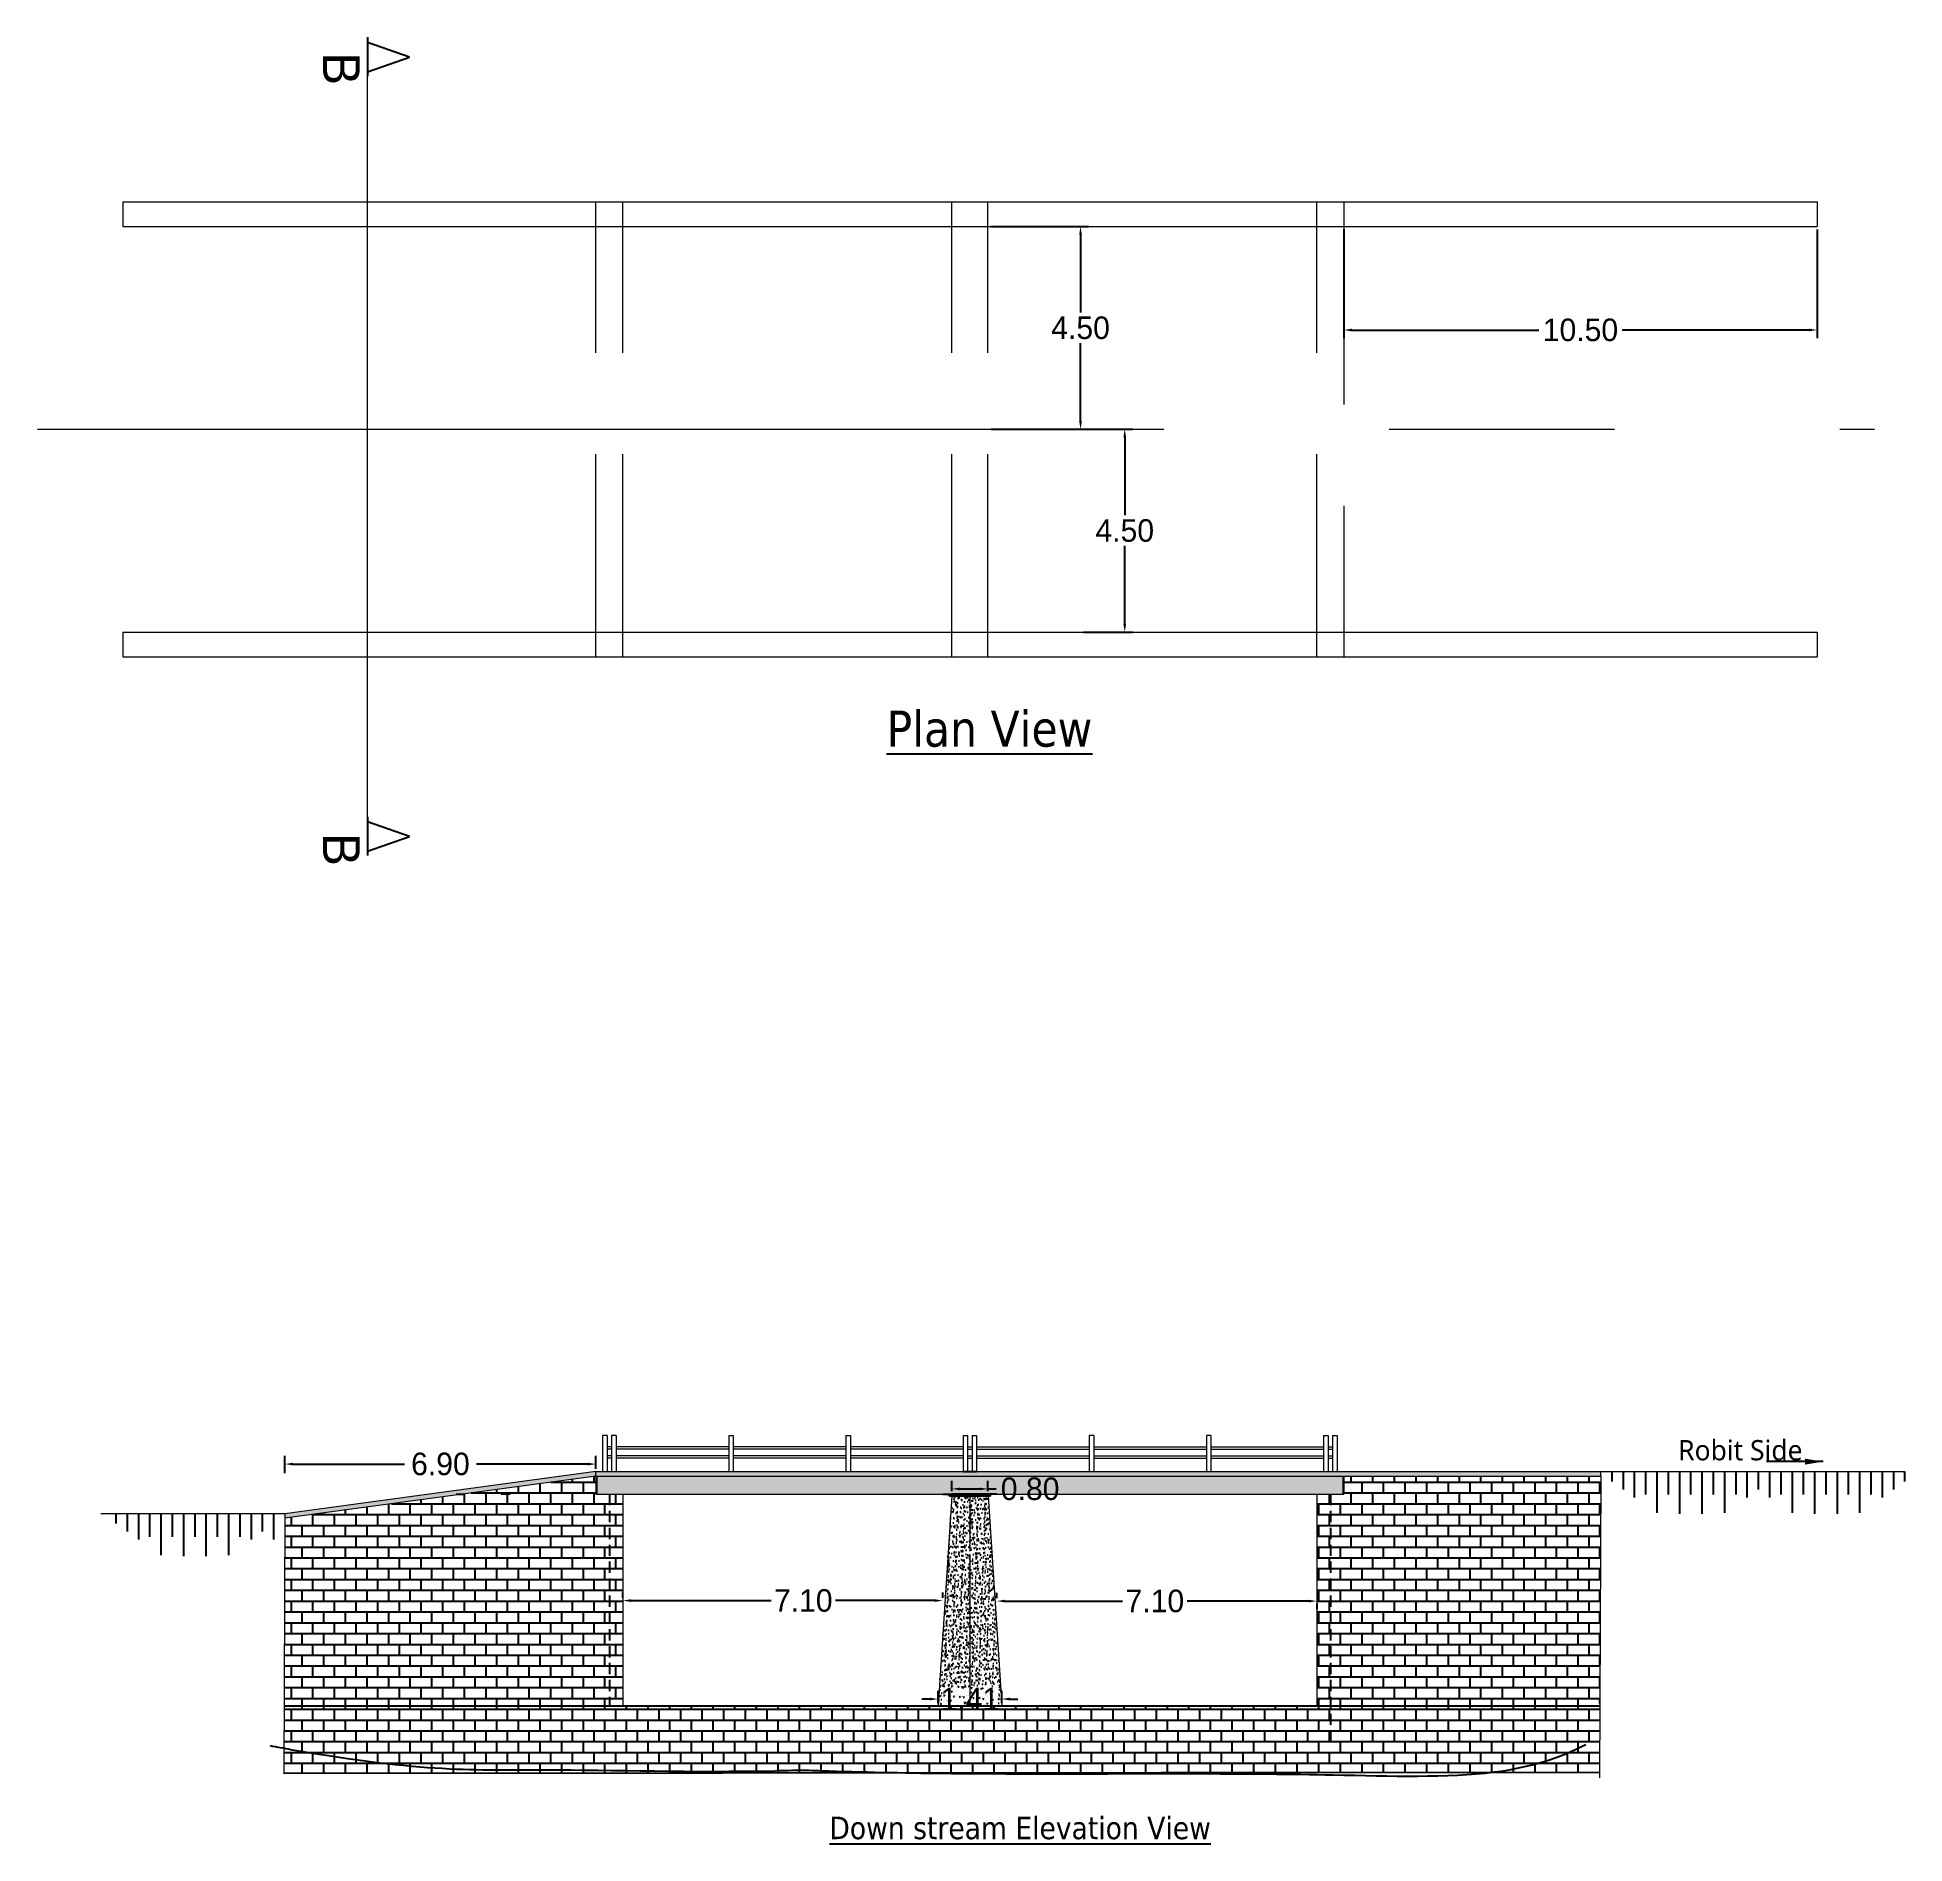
# Model space of a CAD drawing. Header units: inches. Extents: x 32.3 to 73.7, y 23.7 to 63.7.
import ezdxf

# ---------------------------------------------------------------- set-up
doc = ezdxf.new("R2010")
doc.units = ezdxf.units.IN
doc.header["$MEASUREMENT"] = 0
doc.linetypes.add('CENTER', pattern=[2, 1.25, -0.25, 0.25, -0.25])
doc.linetypes.add('HIDDEN', pattern=[0.375, 0.25, -0.125])
for name, color, linetype, lineweight in [('center line', 251, 'CENTER', 0), ('cut plan line', 254, 'HIDDEN', 0), ('hach', 251, 'Continuous', 0), ('hand wall', 5, 'Continuous', 9), ('text', 1, 'Continuous', 0), ('wall', 4, 'Continuous', 13)]:
    doc.layers.add(name, color=color, linetype=linetype, lineweight=lineweight)
for name, color, linetype in [('Ground', 3, 'Continuous'), ('Hatch', 8, 'Continuous'), ('LINES', 1, 'Continuous'), ('SUBSTR', 6, 'Continuous'), ('TEXT2', 7, 'Continuous'), ('Vp', 2, 'Continuous')]:
    doc.layers.add(name, color=color, linetype=linetype)
doc.dimstyles.get("Standard").update_dxf_attribs({"dimtxt": 0.5, "dimasz": 0.18, "dimexe": 0.18, "dimexo": 0.0625, "dimgap": 0.09, "dimtad": 0, "dimtih": 1, "dimtoh": 1, "dimzin": 0, "dimdsep": 46, "dimtxsty": 'Standard', "dimcen": 0.09, "dimadec": 0, "dimazin": 0, "dimtfac": 1, "dimtofl": 0, "dimtmove": 0, "dimatfit": 3, "dimfxl": 1, "dimtolj": 1, "dimtzin": 0, "dimarcsym": 0})
pattern_1 = [(50, (0, 0), (0.21517805, -0.01882564), [0.0225, -0.2475]), (355, (0, 0), (-0.0416254, 0.22565764), [0.018, -0.198]), (100.4514, (0.01793, -0.00157), (0.1735528, 0.20683186), [0.01912206, -0.2103426]), (46.1842, (0, 0.06), (0.3201723, -0.0496557), [0.03375, -0.37125]), (96.6356, (0.02668, 0.05586), (0.2803988, 0.2922354), [0.0286831, -0.3155139]), (351.1842, (0, 0.06), (0.2803986, 0.2922356), [0.027, -0.297]), (21, (0.03, 0.045), (0.1790721, -0.12078567), [0.0225, -0.2475]), (326, (0.03, 0.045), (0.0729946, 0.217545), [0.018, -0.198]), (71.4514, (0.04492, 0.03493), (0.2520668, 0.09675915), [0.01912206, -0.2103426]), (37.5, (0, 0), (0.00364796, 0.09986816), [0, -0.1956, 0, -0.201, 0, -0.19875]), (7.5, (0, 0), (0.07892086, 0.11832351), [0, -0.1146, 0, -0.1911, 0, -0.07575]), (327.5, (-0.0669, 0), (0.16014673, -0.00676646), [0, -0.075, 0, -0.234, 0, -0.3105]), (317.5, (-0.0969, 0), (0.17495585, 0.0300315), [0, -0.0975, 0, -0.1554, 0, -0.2205])]
pattern_2 = [(37.5, (0, 0), (-0.0018898, 0.057804713), [0, -0.0456, 0, -0.051, 0, -0.04875]), (7.5, (0, 0), (0.0530933, 0.08466438), [0, -0.0246, 0, -0.0411, 0, -0.01575]), (327.5, (-0.0369, 0), (0.093424256, 0.00016977), [0, -0.015, 0, -0.054, 0, -0.0705]), (317.5, (-0.0369, 0), (0.0901838, 0.02633027), [0, -0.0075, 0, -0.0354, 0, -0.0405])]

# ---------------------------------------------------------------- blocks, each defined once
blk = doc.blocks.new('*D1')
at = {"layer": 'Defpoints', "color": 0}
for p in [(52.271, 26.714), (53.685, 26.866), (53.685, 26.714)]:
    blk.add_point(p, dxfattribs=at)
at = {"layer": 'LINES', "color": 0, "lineweight": -2}
for p, q in [((52.271, 26.776), (52.271, 27.046)), ((53.685, 26.776), (53.685, 27.046)), ((52.091, 26.866), (51.911, 26.866)), ((53.865, 26.866), (54.045, 26.866))]:
    blk.add_line(p, q, dxfattribs=at)
at = {"layer": 'LINES', "color": 0}
for points in [[(52.091, 26.896), (52.091, 26.836), (52.271, 26.866)], [(53.865, 26.896), (53.865, 26.836), (53.685, 26.866)]]:
    blk.add_solid(points, dxfattribs=at)
at = {"layer": 'LINES', "color": 0, "insert": (52.978, 26.866), "char_height": 0.5, "attachment_point": 5}
blk.add_mtext('\\A1;1.41', dxfattribs=at)
blk = doc.blocks.new('*D2')
at = {"layer": 'Defpoints', "color": 0}
for p in [(45.278, 29.051), (52.378, 29.051), (52.378, 29.051)]:
    blk.add_point(p, dxfattribs=at)
at = {"layer": 'Vp', "color": 0, "lineweight": -2}
for p, q in [((45.278, 29.114), (45.278, 29.231)), ((45.458, 29.051), (48.566, 29.051)), ((52.198, 29.051), (49.996, 29.051)), ((52.378, 29.114), (52.378, 29.231))]:
    blk.add_line(p, q, dxfattribs=at)
at = {"layer": 'Vp', "color": 0}
for points in [[(45.458, 29.081), (45.458, 29.021), (45.278, 29.051)], [(52.198, 29.081), (52.198, 29.021), (52.378, 29.051)]]:
    blk.add_solid(points, dxfattribs=at)
at = {"layer": 'Vp', "color": 0, "insert": (49.281, 29.051), "char_height": 0.5, "attachment_point": 5}
blk.add_mtext('\\A1;7.10', dxfattribs=at)
blk = doc.blocks.new('*D3')
at = {"layer": 'Defpoints', "color": 0}
for p in [(53.578, 29.04), (60.678, 29.051), (60.678, 29.04)]:
    blk.add_point(p, dxfattribs=at)
at = {"layer": 'Vp', "color": 0, "lineweight": -2}
for p, q in [((53.578, 29.102), (53.578, 29.22)), ((53.758, 29.04), (56.368, 29.04)), ((60.498, 29.04), (57.798, 29.04)), ((60.678, 28.989), (60.678, 28.86))]:
    blk.add_line(p, q, dxfattribs=at)
at = {"layer": 'Vp', "color": 0}
for points in [[(53.758, 29.07), (53.758, 29.01), (53.578, 29.04)], [(60.498, 29.07), (60.498, 29.01), (60.678, 29.04)]]:
    blk.add_solid(points, dxfattribs=at)
at = {"layer": 'Vp', "color": 0, "insert": (57.083, 29.04), "char_height": 0.5, "attachment_point": 5}
blk.add_mtext('\\A1;7.10', dxfattribs=at)
blk = doc.blocks.new('*D4')
at = {"layer": 'Defpoints', "color": 0}
for p in [(53.378, 59.548), (55.434, 59.548), (53.378, 55.048)]:
    blk.add_point(p, dxfattribs=at)
at = {"layer": 'Vp', "color": 0, "lineweight": -2}
for p, q in [((53.441, 59.548), (55.614, 59.548)), ((55.434, 59.368), (55.434, 57.638)), ((55.434, 55.228), (55.434, 56.958)), ((53.441, 55.048), (55.614, 55.048))]:
    blk.add_line(p, q, dxfattribs=at)
at = {"layer": 'Vp', "color": 0}
for points in [[(55.404, 59.368), (55.464, 59.368), (55.434, 59.548)], [(55.404, 55.228), (55.464, 55.228), (55.434, 55.048)]]:
    blk.add_solid(points, dxfattribs=at)
at = {"layer": 'Vp', "color": 0, "insert": (55.434, 57.298), "char_height": 0.5, "attachment_point": 5}
blk.add_mtext('\\A1;4.50', dxfattribs=at)
blk = doc.blocks.new('*D5')
at = {"layer": 'Defpoints', "color": 0}
for p in [(55.434, 55.048), (55.434, 50.548), (56.415, 50.548)]:
    blk.add_point(p, dxfattribs=at)
at = {"layer": 'Vp', "color": 0, "lineweight": -2}
for p, q in [((55.496, 55.048), (56.595, 55.048)), ((56.415, 54.868), (56.415, 53.138)), ((56.415, 50.728), (56.415, 52.458)), ((55.496, 50.548), (56.595, 50.548))]:
    blk.add_line(p, q, dxfattribs=at)
at = {"layer": 'Vp', "color": 0}
for points in [[(56.385, 54.868), (56.445, 54.868), (56.415, 55.048)], [(56.385, 50.728), (56.445, 50.728), (56.415, 50.548)]]:
    blk.add_solid(points, dxfattribs=at)
at = {"layer": 'Vp', "color": 0, "insert": (56.415, 52.798), "char_height": 0.5, "attachment_point": 5}
blk.add_mtext('\\A1;4.50', dxfattribs=at)
blk = doc.blocks.new('*D6')
at = {"layer": 'Defpoints', "color": 0}
for p in [(53.378, 31.53), (52.578, 31.416), (53.378, 31.416)]:
    blk.add_point(p, dxfattribs=at)
at = {"layer": 'Vp', "color": 0, "lineweight": -2}
for p, q in [((52.578, 31.478), (52.578, 31.71)), ((52.758, 31.53), (53.198, 31.53)), ((53.378, 31.478), (53.378, 31.71)), ((53.378, 31.53), (53.558, 31.53))]:
    blk.add_line(p, q, dxfattribs=at)
at = {"layer": 'Vp', "color": 0}
for points in [[(52.758, 31.56), (52.758, 31.5), (52.578, 31.53)], [(53.198, 31.56), (53.198, 31.5), (53.378, 31.53)]]:
    blk.add_solid(points, dxfattribs=at)
at = {"layer": 'Vp', "color": 0, "insert": (54.315, 31.53), "char_height": 0.5, "attachment_point": 5}
blk.add_mtext('\\A1;0.80', dxfattribs=at)
blk = doc.blocks.new('*D7')
at = {"layer": 'Defpoints', "color": 0}
for p in [(61.278, 59.548), (71.778, 59.548), (71.778, 57.251)]:
    blk.add_point(p, dxfattribs=at)
at = {"layer": 'Vp', "color": 0, "lineweight": -2}
for p, q in [((61.278, 59.485), (61.278, 57.071)), ((71.778, 59.485), (71.778, 57.071)), ((61.458, 57.251), (65.605, 57.251)), ((71.598, 57.251), (67.452, 57.251))]:
    blk.add_line(p, q, dxfattribs=at)
at = {"layer": 'Vp', "color": 0}
for points in [[(61.458, 57.281), (61.458, 57.221), (61.278, 57.251)], [(71.598, 57.281), (71.598, 57.221), (71.778, 57.251)]]:
    blk.add_solid(points, dxfattribs=at)
at = {"layer": 'Vp', "color": 0, "insert": (66.528, 57.251), "char_height": 0.5, "attachment_point": 5}
blk.add_mtext('\\A1;10.50', dxfattribs=at)
blk = doc.blocks.new('*D8')
at = {"layer": 'Defpoints', "color": 0}
for p in [(44.678, 32.081), (44.678, 31.916), (37.778, 31.816)]:
    blk.add_point(p, dxfattribs=at)
at = {"layer": 'Vp', "color": 0, "lineweight": -2}
for p, q in [((37.778, 31.878), (37.778, 32.261)), ((37.958, 32.081), (40.43, 32.081)), ((44.498, 32.081), (42.027, 32.081)), ((44.678, 31.978), (44.678, 32.261))]:
    blk.add_line(p, q, dxfattribs=at)
at = {"layer": 'Vp', "color": 0}
for points in [[(37.958, 32.111), (37.958, 32.051), (37.778, 32.081)], [(44.498, 32.111), (44.498, 32.051), (44.678, 32.081)]]:
    blk.add_solid(points, dxfattribs=at)
at = {"layer": 'Vp', "color": 0, "insert": (41.228, 32.081), "char_height": 0.5, "attachment_point": 5}
blk.add_mtext('\\A1;6.90', dxfattribs=at)

msp = doc.modelspace()

# ---------------------------------------------------------------- hatches: boundary and pattern name
h = msp.add_hatch()
h.set_pattern_fill('AR-SAND', color=256, scale=0.03, style=0)
h.set_pattern_definition(pattern_2)
h.paths.add_polyline_path([(44.678, 31.816), (44.678, 31.916), (37.775, 30.979), (37.774, 30.879)])
h = msp.add_hatch()
h.set_pattern_fill('AR-SAND', color=256, scale=0.03, style=0)
h.set_pattern_definition(pattern_2)
edge = h.paths.add_edge_path()
edge.add_line((44.678, 31.916), (66.978, 31.916))
edge.add_line((44.678, 31.816), (66.978, 31.816))
edge.add_line((44.678, 31.816), (44.678, 31.916))
edge.add_line((66.978, 31.816), (66.978, 31.916))
h = msp.add_hatch()
h.set_pattern_fill('AR-B816', color=256, scale=0.03, style=0)
h.paths.add_polyline_path([(37.774, 30.879), (37.76, 26.714), (44.978, 26.714), (44.978, 31.416), (44.678, 31.416), (44.678, 31.816)])
h = msp.add_hatch()
h.set_pattern_fill('AR-CONC', color=256, scale=0.03, style=0)
h.set_pattern_definition(pattern_1)
h.paths.add_polyline_path([(44.698, 31.816), (44.698, 31.416), (61.258, 31.416), (61.258, 31.816)])
h = msp.add_hatch()
h.set_pattern_fill('AR-B816', color=256, scale=0.03, style=0)
h.paths.add_polyline_path([(66.96, 26.714), (66.978, 31.816), (61.278, 31.816), (61.278, 31.416), (60.978, 31.416), (60.978, 26.714)])
h = msp.add_hatch()
h.set_pattern_fill('AR-B816', color=256, scale=0.03, style=0)
h.paths.add_polyline_path([(44.978, 26.714), (45.278, 26.714), (45.278, 31.416), (44.978, 31.416)])
h = msp.add_hatch()
h.set_pattern_fill('AR-CONC', color=256, scale=0.03, style=0)
h.set_pattern_definition(pattern_1)
h.paths.add_polyline_path([(52.271, 26.714), (53.685, 26.714), (53.378, 31.416), (52.578, 31.416)])
h = msp.add_hatch()
h.set_pattern_fill('AR-SAND', color=250, scale=0.01, style=0)
h.set_pattern_definition([(37.5, (0, 0), (-0.0006299336, 0.0192682377), [0, -0.0152, 0, -0.017, 0, -0.01625]), (7.5, (0, 0), (0.017697767, 0.028221461), [0, -0.0082, 0, -0.0137, 0, -0.00525]), (327.5, (-0.0123, 0), (0.0311414186, 5.65905e-05), [0, -0.005, 0, -0.018, 0, -0.0235]), (317.5, (-0.0123, 0), (0.030061266, 0.008776756), [0, -0.0025, 0, -0.0118, 0, -0.0135])])
h.paths.add_polyline_path([(53.428, 31.416), (53.378, 31.416), (52.525, 31.416), (52.525, 31.366), (52.575, 31.366), (53.382, 31.366), (53.428, 31.366)])
h = msp.add_hatch()
h.set_pattern_fill('AR-B816', color=256, scale=0.03, style=0)
h.paths.add_polyline_path([(60.678, 26.714), (60.978, 26.714), (60.978, 31.416), (60.678, 31.416)])
h = msp.add_hatch()
h.set_pattern_fill('AR-B816', color=256, scale=0.03, style=0)
h.paths.add_polyline_path([(37.76, 26.714), (37.754, 25.213), (66.955, 25.232), (66.96, 26.714)])

# ---------------------------------------------------------------- linework, layer by layer
for p, q in [((52.525, 31.366), (52.525, 31.416)), ((52.575, 31.366), (52.525, 31.366)), ((53.382, 31.366), (52.575, 31.366)), ((53.378, 31.416), (53.428, 31.416)), ((53.428, 31.366), (53.382, 31.366)), ((53.428, 31.416), (53.428, 31.366))]:
    msp.add_line(p, q)
at = {"color": 1}
for p, q in [((52.978, 31.416), (52.578, 31.416)), ((53.378, 31.416), (52.978, 31.416))]:
    msp.add_line(p, q, dxfattribs=at)
at = {"layer": 'center line', "linetype": 'CENTER', "ltscale": 20}
msp.add_line((32.283, 55.048), (73.056, 55.048), dxfattribs=at)
at = {"layer": 'cut plan line', "linetype": 'CENTER', "ltscale": 18}
msp.add_line((39.609, 46.449), (39.609, 63.747), dxfattribs=at)
at = {"layer": 'Ground'}
msp.add_open_spline([(37.446, 25.834), (37.595, 25.804), (40.799, 25.23), (43.211, 25.356), (47.044, 25.227), (49.251, 25.292), (51.463, 25.212), (55.294, 25.201), (60.41, 25.227), (64.567, 25.079), (66.081, 25.563), (66.647, 25.858)], degree=3, knots=[40.129371, 40.129371, 40.129371, 40.129371, 40.411046, 45.891704, 51.313778, 51.913778, 52.513778, 57.948667, 63.422302, 67.061918, 69.903563, 69.903563, 69.903563, 69.903563], dxfattribs=at)
at = {"layer": 'hach', "linetype": 'HIDDEN', "ltscale": 18}
for p, q in [((44.678, 49.998), (44.678, 60.098)), ((45.278, 49.998), (45.278, 60.098)), ((52.578, 49.998), (52.578, 60.098)), ((53.378, 49.998), (53.378, 60.098)), ((60.678, 49.998), (60.678, 60.098)), ((61.278, 60.098), (61.278, 49.998))]:
    msp.add_line(p, q, dxfattribs=at)
at = {"layer": 'hach'}
for p, q in [((66.978, 31.916), (73.723, 31.916)), ((37.775, 30.979), (33.694, 30.979))]:
    msp.add_line(p, q, dxfattribs=at)
at = {"layer": 'hand wall'}
for p, q in [((45.028, 32.462), (44.928, 32.462)), ((45.028, 32.412), (44.928, 32.412)), ((47.628, 32.462), (45.128, 32.462)), ((47.628, 32.412), (45.128, 32.412)), ((50.228, 32.462), (47.728, 32.462)), ((50.228, 32.412), (47.728, 32.412)), ((52.828, 32.462), (50.328, 32.462)), ((52.828, 32.412), (50.328, 32.412)), ((52.928, 32.462), (53.028, 32.462)), ((52.928, 32.412), (53.028, 32.412)), ((53.128, 32.462), (55.628, 32.462)), ((53.128, 32.412), (55.628, 32.412)), ((55.728, 32.462), (58.228, 32.462)), ((55.728, 32.412), (58.228, 32.412)), ((58.328, 32.462), (60.828, 32.462)), ((58.328, 32.412), (60.828, 32.412)), ((60.928, 32.462), (61.028, 32.462)), ((60.928, 32.412), (61.028, 32.412)), ((45.028, 32.262), (44.928, 32.262)), ((45.028, 32.212), (44.928, 32.212)), ((47.628, 32.262), (45.128, 32.262)), ((47.628, 32.212), (45.128, 32.212)), ((50.228, 32.262), (47.728, 32.262)), ((50.228, 32.212), (47.728, 32.212)), ((52.828, 32.262), (50.328, 32.262)), ((52.828, 32.212), (50.328, 32.212)), ((52.928, 32.262), (53.028, 32.262)), ((52.928, 32.212), (53.028, 32.212)), ((53.128, 32.262), (55.628, 32.262)), ((53.128, 32.212), (55.628, 32.212)), ((55.728, 32.262), (58.228, 32.262)), ((55.728, 32.212), (58.228, 32.212)), ((58.328, 32.262), (60.828, 32.262)), ((58.328, 32.212), (60.828, 32.212)), ((60.928, 32.262), (61.028, 32.262)), ((60.928, 32.212), (61.028, 32.212))]:
    msp.add_line(p, q, dxfattribs=at)
at = {"layer": 'Hatch'}
for p, q in [((67.223, 31.916), (67.223, 31.696)), ((67.473, 31.916), (67.473, 31.518)), ((67.723, 31.916), (67.723, 31.342)), ((67.973, 31.916), (67.973, 31.405)), ((68.223, 31.916), (68.223, 30.998)), ((68.473, 31.916), (68.473, 31.405)), ((68.723, 31.916), (68.723, 30.974)), ((68.973, 31.916), (68.973, 31.405)), ((68.973, 31.916), (68.973, 31.405)), ((69.223, 31.916), (69.223, 30.974)), ((69.473, 31.916), (69.473, 31.405)), ((69.723, 31.916), (69.723, 30.998)), ((69.973, 31.916), (69.973, 31.405)), ((70.223, 31.916), (70.223, 31.342)), ((70.473, 31.916), (70.473, 31.518)), ((70.723, 31.916), (70.723, 31.696)), ((70.723, 31.916), (70.723, 31.342)), ((70.973, 31.916), (70.973, 31.405)), ((71.223, 31.916), (71.223, 30.998)), ((71.473, 31.916), (71.473, 31.405)), ((71.723, 31.916), (71.723, 30.974)), ((71.973, 31.916), (71.973, 31.405)), ((71.973, 31.916), (71.973, 31.405)), ((72.223, 31.916), (72.223, 30.974)), ((72.473, 31.916), (72.473, 31.405)), ((72.723, 31.916), (72.723, 30.998)), ((72.973, 31.916), (72.973, 31.405)), ((73.223, 31.916), (73.223, 31.342)), ((73.473, 31.916), (73.473, 31.518)), ((73.723, 31.916), (73.723, 31.696)), ((34.025, 30.979), (34.025, 30.759)), ((34.275, 30.979), (34.275, 30.581)), ((34.525, 30.979), (34.525, 30.405)), ((34.775, 30.979), (34.775, 30.468)), ((35.025, 30.979), (35.025, 30.061)), ((35.275, 30.979), (35.275, 30.468)), ((35.525, 30.979), (35.525, 30.037)), ((35.775, 30.979), (35.775, 30.468)), ((35.775, 30.979), (35.775, 30.468)), ((36.025, 30.979), (36.025, 30.037)), ((36.275, 30.979), (36.275, 30.468)), ((36.525, 30.979), (36.525, 30.061)), ((36.775, 30.979), (36.775, 30.468)), ((37.025, 30.979), (37.025, 30.405)), ((37.275, 30.979), (37.275, 30.581)), ((37.525, 30.979), (37.525, 30.759)), ((37.525, 30.979), (37.525, 30.405))]:
    msp.add_line(p, q, dxfattribs=at)
at = {"layer": 'LINES'}
for p, q in [((41.578, 31.416), (41.778, 31.416)), ((42.778, 31.416), (42.578, 31.416)), ((52.378, 31.416), (52.578, 31.416)), ((53.578, 31.416), (53.378, 31.416))]:
    msp.add_line(p, q, dxfattribs=at)
at = {"layer": 'SUBSTR', "color": 4, "linetype": 'Continuous', "ltscale": 10}
for p, q in [((39.609, 63.747), (39.608, 62.882)), ((40.544, 63.306), (39.608, 63.629)), ((39.607, 62.983), (40.544, 63.306)), ((39.609, 46.449), (39.608, 45.585)), ((39.607, 45.686), (40.544, 46.009)), ((40.544, 46.009), (39.608, 46.332))]:
    msp.add_line(p, q, dxfattribs=at)
at = {"layer": 'Vp', "color": 2}
for p, q in [((52.828, 31.916), (53.128, 31.916)), ((37.76, 26.714), (66.96, 26.714)), ((66.955, 25.232), (37.754, 25.213))]:
    msp.add_line(p, q, dxfattribs=at)
at = {"layer": 'Vp', "color": 250, "linetype": 'HIDDEN'}
for p, q in [((44.978, 31.416), (44.978, 26.714)), ((60.978, 31.416), (60.978, 25.909))]:
    msp.add_line(p, q, dxfattribs=at)
at = {"layer": 'wall'}
for p, q in [((34.178, 60.098), (71.778, 60.098)), ((34.178, 60.098), (34.178, 59.548)), ((71.778, 60.098), (71.778, 59.548)), ((34.178, 59.548), (71.778, 59.548)), ((34.178, 50.548), (71.778, 50.548)), ((34.178, 50.548), (34.178, 49.998)), ((71.778, 50.548), (71.778, 49.998)), ((34.178, 49.998), (71.778, 49.998)), ((44.828, 32.715), (44.828, 31.916)), ((44.928, 32.715), (44.828, 32.715)), ((44.928, 32.715), (44.928, 31.916)), ((45.028, 32.715), (45.028, 31.916)), ((45.128, 32.715), (45.028, 32.715)), ((45.128, 32.715), (45.128, 31.916)), ((47.628, 32.715), (47.628, 31.916)), ((47.628, 32.715), (47.728, 32.715)), ((47.728, 32.715), (47.728, 31.916)), ((50.228, 32.715), (50.228, 31.916)), ((50.228, 32.715), (50.328, 32.715)), ((50.328, 32.715), (50.328, 31.916)), ((52.828, 32.715), (52.828, 31.916)), ((52.828, 32.715), (52.928, 32.715)), ((52.928, 32.715), (52.928, 31.916)), ((53.028, 32.715), (53.028, 31.916)), ((53.028, 32.715), (53.128, 32.715)), ((53.128, 32.715), (53.128, 31.916)), ((55.628, 32.715), (55.628, 31.916)), ((55.728, 32.715), (55.628, 32.715)), ((55.728, 32.715), (55.728, 31.916)), ((58.228, 32.715), (58.228, 31.916)), ((58.328, 32.715), (58.228, 32.715)), ((58.328, 32.715), (58.328, 31.916)), ((60.828, 32.715), (60.828, 31.916)), ((60.828, 32.715), (60.928, 32.715)), ((60.928, 32.715), (60.928, 31.916)), ((61.028, 32.715), (61.028, 31.916)), ((61.028, 32.715), (61.128, 32.715)), ((61.128, 32.715), (61.128, 31.916)), ((44.678, 31.916), (37.775, 30.979)), ((44.678, 31.916), (66.978, 31.916)), ((44.678, 31.816), (44.678, 31.916)), ((66.978, 31.816), (66.978, 31.916)), ((44.678, 31.816), (37.774, 30.879)), ((44.678, 31.816), (66.978, 31.816)), ((44.678, 31.816), (44.678, 31.416)), ((44.698, 31.816), (44.698, 31.416)), ((61.258, 31.816), (61.258, 31.416)), ((61.278, 31.816), (61.278, 31.416)), ((66.978, 31.816), (66.954, 25.12)), ((44.678, 31.416), (61.278, 31.416)), ((45.278, 31.416), (45.278, 26.714)), ((52.575, 31.366), (52.271, 26.714)), ((52.978, 31.416), (52.978, 30.313)), ((53.382, 31.366), (53.685, 26.714)), ((60.678, 31.416), (60.678, 26.714)), ((37.775, 30.979), (37.754, 25.213)), ((52.978, 30.063), (52.978, 26.714))]:
    msp.add_line(p, q, dxfattribs=at)

# ---------------------------------------------------------------- texts
at = {"layer": 'text', "insert": (68.697, 32.614), "char_height": 0.45, "width": 8.16944, "attachment_point": 1}
msp.add_mtext('{\\fSegoe UI|b0|i0|c0|p34;Robit Side}', dxfattribs=at)
at = {"layer": 'TEXT2', "char_height": 0.81648, "width": 12.82718, "attachment_point": 1, "rotation": 270}
for insert in [(39.439, 63.414), (39.439, 46.085)]:
    msp.add_mtext('{\\fTempus Sans ITC|b0|i0|c0|p82;B}', dxfattribs=dict(at, insert=insert))
at = {"layer": 'TEXT2', "attachment_point": 1}
for s, insert, char_height, width in [('{\\fTahoma|b0|i0|c0|p34;\\LPlan View}', (51.129, 48.805), 0.8, 6.00229), ('{\\fTahoma|b0|i0|c0|p34;\\LDown stream Elevation View}', (49.86, 24.256), 0.5, 13.44756)]:
    msp.add_mtext(s, dxfattribs=dict(at, insert=insert, char_height=char_height, width=width))

# ---------------------------------------------------------------- dimensions: what is measured, and where the dimension line sits
at = {"layer": 'LINES'}
dim = msp.add_linear_dim(base=(53.685, 26.866), p1=(52.271, 26.714), p2=(53.685, 26.714), dimstyle='Standard', dxfattribs=at)
dim.commit()
dim.dimension.update_dxf_attribs({"geometry": '*D1', "text_midpoint": (52.978, 26.866), "dimtype": 160})
at = {"layer": 'Vp', "color": 7}
for base, p1, p2, picture, middle in [((55.434, 59.548), (53.378, 55.048), (53.378, 59.548), '*D4', (55.434, 57.298)), ((56.415, 50.548), (55.434, 55.048), (55.434, 50.548), '*D5', (56.415, 52.798))]:
    dim = msp.add_linear_dim(base=base, p1=p1, p2=p2, angle=90, dimstyle='Standard', dxfattribs=at)
    dim.commit()
    dim.dimension.update_dxf_attribs({"geometry": picture, "text_midpoint": middle})
for base, p1, p2, picture, middle in [((71.778, 57.251), (61.278, 59.548), (71.778, 59.548), '*D7', (66.528, 57.251)), ((53.378, 31.53), (52.578, 31.416), (53.378, 31.416), '*D6', (54.315, 31.53))]:
    dim = msp.add_linear_dim(base=base, p1=p1, p2=p2, dimstyle='Standard', dxfattribs=at)
    dim.commit()
    dim.dimension.update_dxf_attribs({"geometry": picture, "text_midpoint": middle})
for base, p1, p2, picture, middle in [((44.678, 32.081), (37.778, 31.816), (44.678, 31.916), '*D8', (41.228, 32.081)), ((60.678, 29.04), (53.578, 29.04), (60.678, 29.051), '*D3', (57.083, 29.04))]:
    dim = msp.add_linear_dim(base=base, p1=p1, p2=p2, dimstyle='Standard', dxfattribs=at)
    dim.commit()
    dim.dimension.update_dxf_attribs({"geometry": picture, "text_midpoint": middle, "dimtype": 160})
dim = msp.add_linear_dim(base=(52.378, 29.051), p1=(45.278, 29.051), p2=(52.378, 29.051), dimstyle='Standard', override={"dimtxt": 0.5}, dxfattribs=at)
dim.commit()
dim.dimension.update_dxf_attribs({"geometry": '*D2', "text_midpoint": (49.281, 29.051), "dimtype": 160})

# ---------------------------------------------------------------- leaders
msp.add_leader([(71.913, 32.135), (70.657, 32.135)], dimstyle='Standard', override={"dimasz": 0.4, "dimtad": 0})

doc.saveas('drawing.dxf')
